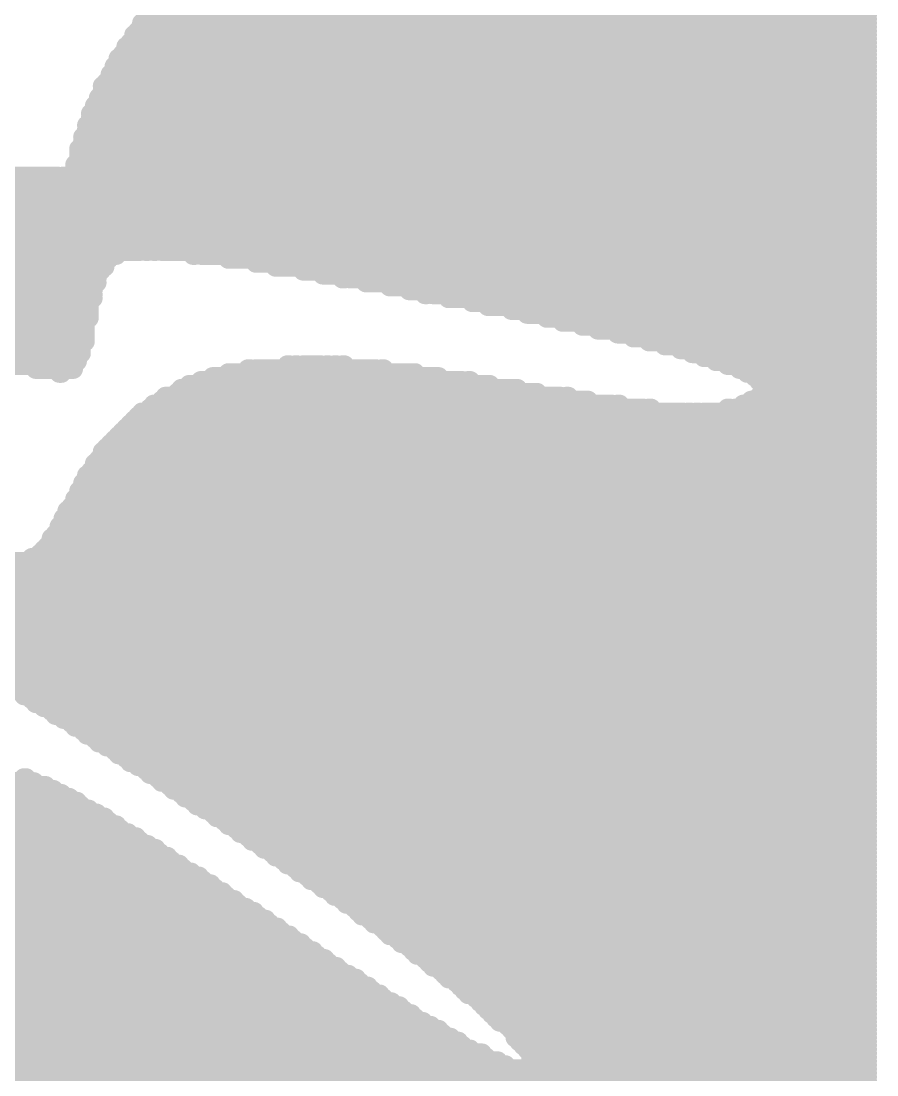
# Model space of a CAD drawing. Extents: x 0 to 224, y 0 to 219.
# Drawn here: x 19.073 to 21.285, y 37.059 to 39.781 of the extents above; entities that cross this region are included whole.
import ezdxf

# ---------------------------------------------------------------- set-up
doc = ezdxf.new("R2010")
doc.units = 0
doc.layers.add('2D_LINE_26', color=5, linetype='CONTINUOUS')

# ---------------------------------------------------------------- blocks, each defined once
blk = doc.blocks.new('SMOOTH_0$0508')
at = {"const_width": 0.0254}
blk.add_lwpolyline([(-0.0127, 0, 1), (0.0127, 0, 1)], format="xyb", close=True, dxfattribs=at)
blk = doc.blocks.new('DRAWING_1')
at = {"layer": '2D_LINE_26', "const_width": 0.0508}
for points in [[(6.7056, 9.31672), (8.5598, 9.31672)], [(6.71576, 9.32688), (8.5598, 9.32688)], [(6.68528, 9.2964), (8.5598, 9.2964)], [(6.69544, 9.30656), (8.5598, 9.30656)], [(6.66496, 9.26592), (8.5598, 9.26592)], [(6.67512, 9.27608), (8.5598, 9.27608)], [(6.68528, 9.28624), (8.5598, 9.28624)], [(6.64464, 9.23544), (8.5598, 9.23544)], [(6.6548, 9.2456), (8.5598, 9.2456)], [(6.66496, 9.25576), (8.5598, 9.25576)], [(6.63448, 9.21512), (8.5598, 9.21512)], [(6.64464, 9.22528), (8.5598, 9.22528)], [(6.61416, 9.18464), (8.5598, 9.18464)], [(6.62432, 9.20496), (8.5598, 9.20496)], [(6.62432, 9.1948), (8.5598, 9.1948)], [(6.604, 9.16432), (8.5598, 9.16432)], [(6.604, 9.15416), (8.5598, 9.15416)], [(6.61416, 9.17448), (8.5598, 9.17448)], [(6.58368, 9.13384), (8.5598, 9.13384)], [(6.58368, 9.12368), (8.5598, 9.12368)], [(6.59384, 9.144), (8.5598, 9.144)], [(6.57352, 9.10336), (8.5598, 9.10336)], [(6.58368, 9.11352), (8.5598, 9.11352)], [(6.56336, 9.08304), (8.5598, 9.08304)], [(6.56336, 9.07288), (8.5598, 9.07288)], [(6.57352, 9.0932), (8.5598, 9.0932)], [(6.5532, 9.06272), (8.5598, 9.06272)], [(6.5532, 9.05256), (8.5598, 9.05256)], [(6.5532, 9.0424), (8.5598, 9.0424)], [(6.54304, 9.03224), (8.5598, 9.03224)], [(6.54304, 9.02208), (8.5598, 9.02208)], [(6.53288, 9.00176), (8.5598, 9.00176)], [(6.53288, 8.9916), (8.5598, 8.9916)], [(6.54304, 9.01192), (8.5598, 9.01192)], [(6.52272, 8.97128), (8.5598, 8.97128)], [(6.52272, 8.96112), (8.5598, 8.96112)], [(6.53288, 8.98144), (8.5598, 8.98144)], [(6.52272, 8.95096), (8.5598, 8.95096)], [(6.52272, 8.9408), (8.5598, 8.9408)], [(6.51256, 8.93064), (8.5598, 8.93064)], [(6.51256, 8.92048), (8.5598, 8.92048)], [(6.51256, 8.91032), (8.5598, 8.91032)], [(4.61264, 8.90016), (6.46684, 8.90016)], [(4.65328, 8.89), (8.5598, 8.89)], [(4.69392, 8.87984), (8.5598, 8.87984)], [(6.48208, 8.90016), (6.48716, 8.90016)], [(6.5024, 8.90016), (8.5598, 8.90016)], [(4.73456, 8.86968), (8.5598, 8.86968)], [(4.7752, 8.85952), (8.5598, 8.85952)], [(4.80568, 8.84936), (8.5598, 8.84936)], [(4.84632, 8.8392), (8.5598, 8.8392)], [(4.8768, 8.82904), (8.5598, 8.82904)], [(4.91744, 8.81888), (8.5598, 8.81888)], [(4.94792, 8.80872), (8.5598, 8.80872)], [(4.98856, 8.79856), (8.5598, 8.79856)], [(5.01904, 8.7884), (8.5598, 8.7884)], [(5.05968, 8.77824), (8.5598, 8.77824)], [(5.09016, 8.76808), (8.5598, 8.76808)], [(5.12064, 8.75792), (8.5598, 8.75792)], [(5.15112, 8.74776), (8.5598, 8.74776)], [(5.1816, 8.7376), (8.5598, 8.7376)], [(5.22224, 8.72744), (8.5598, 8.72744)], [(5.25272, 8.71728), (8.5598, 8.71728)], [(5.2832, 8.70712), (6.6802, 8.70712)], [(5.31368, 8.69696), (6.61924, 8.69696)], [(6.69544, 8.70712), (6.70052, 8.70712)], [(6.71576, 8.70712), (6.72084, 8.70712)], [(6.73608, 8.70712), (8.5598, 8.70712)], [(6.81736, 8.69696), (6.82244, 8.69696)], [(6.83768, 8.69696), (8.5598, 8.69696)], [(5.34416, 8.6868), (6.59892, 8.6868)], [(5.37464, 8.67664), (6.58876, 8.67664)], [(5.41528, 8.66648), (6.58876, 8.66648)], [(6.9088, 8.6868), (8.5598, 8.6868)], [(6.97992, 8.67664), (8.5598, 8.67664)], [(7.03072, 8.66648), (8.5598, 8.66648)], [(5.44576, 8.65632), (6.5786, 8.65632)], [(5.47624, 8.64616), (6.56844, 8.64616)], [(5.50672, 8.636), (6.56844, 8.636)], [(7.10184, 8.65632), (8.5598, 8.65632)], [(7.15264, 8.64616), (8.5598, 8.64616)], [(7.20344, 8.636), (7.20852, 8.636)], [(7.22376, 8.636), (8.5598, 8.636)], [(5.54736, 8.62584), (6.56844, 8.62584)], [(5.57784, 8.61568), (6.55828, 8.61568)], [(7.2644, 8.62584), (8.5598, 8.62584)], [(7.32536, 8.61568), (8.5598, 8.61568)], [(5.60832, 8.60552), (6.55828, 8.60552)], [(5.64896, 8.59536), (6.55828, 8.59536)], [(5.67944, 8.5852), (6.55828, 8.5852)], [(7.37616, 8.60552), (8.5598, 8.60552)], [(7.4168, 8.59536), (7.42188, 8.59536)], [(7.43712, 8.59536), (8.5598, 8.59536)], [(7.47776, 8.5852), (8.5598, 8.5852)], [(5.70992, 8.57504), (6.54812, 8.57504)], [(5.7404, 8.56488), (6.54812, 8.56488)], [(5.78104, 8.55472), (6.54812, 8.55472)], [(7.53872, 8.57504), (8.5598, 8.57504)], [(7.57936, 8.56488), (8.5598, 8.56488)], [(7.64032, 8.55472), (8.5598, 8.55472)], [(5.81152, 8.54456), (6.54812, 8.54456)], [(5.85216, 8.5344), (6.54812, 8.5344)], [(7.68096, 8.54456), (8.5598, 8.54456)], [(7.73176, 8.5344), (8.5598, 8.5344)], [(5.8928, 8.52424), (6.53796, 8.52424)], [(5.92328, 8.51408), (6.53796, 8.51408)], [(5.96392, 8.50392), (6.53796, 8.50392)], [(7.7724, 8.52424), (8.5598, 8.52424)], [(7.8232, 8.51408), (8.5598, 8.51408)], [(7.86384, 8.50392), (8.5598, 8.50392)], [(6.00456, 8.49376), (6.53796, 8.49376)], [(6.03504, 8.4836), (6.53796, 8.4836)], [(6.07568, 8.47344), (6.53796, 8.47344)], [(7.91464, 8.49376), (8.5598, 8.49376)], [(7.95528, 8.4836), (8.5598, 8.4836)], [(7.99592, 8.47344), (8.5598, 8.47344)], [(6.11632, 8.46328), (6.5278, 8.46328)], [(6.16712, 8.45312), (6.5278, 8.45312)], [(6.20776, 8.44296), (6.5278, 8.44296)], [(8.03656, 8.46328), (8.5598, 8.46328)], [(8.0772, 8.45312), (8.5598, 8.45312)], [(8.10768, 8.44296), (8.5598, 8.44296)], [(6.2484, 8.4328), (6.51764, 8.4328)], [(6.28904, 8.42264), (6.51764, 8.42264)], [(8.13816, 8.4328), (8.5598, 8.4328)], [(8.16864, 8.42264), (8.5598, 8.42264)], [(6.35, 8.41248), (6.50748, 8.41248)], [(6.41096, 8.40232), (6.50748, 8.40232)], [(6.47192, 8.39216), (6.477, 8.39216)], [(6.9088, 8.39216), (7.3914, 8.39216)], [(6.9596, 8.40232), (6.96468, 8.40232)], [(6.97992, 8.40232), (7.2898, 8.40232)], [(7.0612, 8.41248), (7.06628, 8.41248)], [(7.08152, 8.41248), (7.0866, 8.41248)], [(7.10184, 8.41248), (7.14756, 8.41248)], [(7.1628, 8.41248), (7.16788, 8.41248)], [(7.18312, 8.41248), (7.1882, 8.41248)], [(7.20344, 8.41248), (7.20852, 8.41248)], [(7.30504, 8.40232), (7.31012, 8.40232)], [(8.19912, 8.41248), (8.5598, 8.41248)], [(8.2296, 8.40232), (8.5598, 8.40232)], [(8.24992, 8.39216), (8.5598, 8.39216)], [(6.8072, 8.36168), (7.58444, 8.36168)], [(6.83768, 8.37184), (7.51332, 8.37184)], [(6.86816, 8.382), (7.45236, 8.382)], [(7.52856, 8.37184), (7.53364, 8.37184)], [(8.27024, 8.382), (8.5598, 8.382)], [(8.2804, 8.37184), (8.5598, 8.37184)], [(8.29056, 8.36168), (8.5598, 8.36168)], [(6.77672, 8.34136), (7.70636, 8.34136)], [(6.78688, 8.35152), (7.65556, 8.35152)], [(8.29056, 8.35152), (8.5598, 8.35152)], [(8.29056, 8.34136), (8.5598, 8.34136)], [(6.71576, 8.31088), (7.8994, 8.31088)], [(6.73608, 8.32104), (7.83844, 8.32104)], [(6.74624, 8.3312), (7.76732, 8.3312)], [(7.78256, 8.3312), (7.78764, 8.3312)], [(7.91464, 8.31088), (7.91972, 8.31088)], [(8.23976, 8.31088), (8.5598, 8.31088)], [(8.26008, 8.32104), (8.5598, 8.32104)], [(8.2804, 8.3312), (8.5598, 8.3312)], [(6.67512, 8.2804), (8.5598, 8.2804)], [(6.68528, 8.29056), (8.08228, 8.29056)], [(6.7056, 8.30072), (7.98068, 8.30072)], [(7.99592, 8.30072), (8.001, 8.30072)], [(8.09752, 8.29056), (8.1026, 8.29056)], [(8.11784, 8.29056), (8.12292, 8.29056)], [(8.13816, 8.29056), (8.5598, 8.29056)], [(8.19912, 8.30072), (8.2042, 8.30072)], [(8.21944, 8.30072), (8.5598, 8.30072)], [(6.6548, 8.26008), (8.5598, 8.26008)], [(6.66496, 8.27024), (8.5598, 8.27024)], [(6.62432, 8.2296), (8.5598, 8.2296)], [(6.63448, 8.23976), (8.5598, 8.23976)], [(6.64464, 8.24992), (8.5598, 8.24992)], [(6.59384, 8.19912), (8.5598, 8.19912)], [(6.604, 8.20928), (8.5598, 8.20928)], [(6.61416, 8.21944), (8.5598, 8.21944)], [(6.58368, 8.18896), (8.5598, 8.18896)], [(6.58368, 8.1788), (8.5598, 8.1788)], [(6.56336, 8.15848), (8.5598, 8.15848)], [(6.56336, 8.14832), (8.5598, 8.14832)], [(6.57352, 8.16864), (8.5598, 8.16864)], [(6.54304, 8.128), (8.5598, 8.128)], [(6.54304, 8.11784), (8.5598, 8.11784)], [(6.5532, 8.13816), (8.5598, 8.13816)], [(6.53288, 8.10768), (8.5598, 8.10768)], [(6.53288, 8.09752), (8.5598, 8.09752)], [(6.51256, 8.06704), (8.5598, 8.06704)], [(6.52272, 8.08736), (8.5598, 8.08736)], [(6.52272, 8.0772), (8.5598, 8.0772)], [(6.49224, 8.03656), (8.5598, 8.03656)], [(6.5024, 8.04672), (8.5598, 8.04672)], [(6.51256, 8.05688), (8.5598, 8.05688)], [(6.48208, 8.01624), (8.5598, 8.01624)], [(6.49224, 8.0264), (8.5598, 8.0264)], [(6.47192, 7.99592), (8.5598, 7.99592)], [(6.47192, 7.98576), (8.5598, 7.98576)], [(6.48208, 8.00608), (8.5598, 8.00608)], [(6.4516, 7.96544), (8.5598, 7.96544)], [(6.4516, 7.95528), (8.5598, 7.95528)], [(6.46176, 7.9756), (8.5598, 7.9756)], [(6.43128, 7.93496), (8.5598, 7.93496)], [(6.44144, 7.94512), (8.5598, 7.94512)], [(5.2324, 7.90448), (8.5598, 7.90448)], [(6.4008, 7.91464), (8.5598, 7.91464)], [(6.42112, 7.9248), (8.5598, 7.9248)], [(5.24256, 7.89432), (8.5598, 7.89432)], [(5.25272, 7.88416), (8.5598, 7.88416)], [(5.27304, 7.874), (8.5598, 7.874)], [(5.27304, 7.86384), (8.5598, 7.86384)], [(5.29336, 7.85368), (8.5598, 7.85368)], [(5.29336, 7.84352), (8.5598, 7.84352)], [(5.30352, 7.83336), (8.5598, 7.83336)], [(5.32384, 7.8232), (8.5598, 7.8232)], [(5.334, 7.81304), (8.5598, 7.81304)], [(5.34416, 7.80288), (8.5598, 7.80288)], [(5.35432, 7.79272), (8.5598, 7.79272)], [(5.36448, 7.78256), (8.5598, 7.78256)], [(5.37464, 7.7724), (8.5598, 7.7724)], [(5.3848, 7.76224), (8.5598, 7.76224)], [(5.39496, 7.75208), (8.5598, 7.75208)], [(5.40512, 7.74192), (8.5598, 7.74192)], [(5.41528, 7.73176), (8.5598, 7.73176)], [(5.42544, 7.7216), (8.5598, 7.7216)], [(5.4356, 7.71144), (8.5598, 7.71144)], [(5.44576, 7.70128), (8.5598, 7.70128)], [(5.45592, 7.69112), (8.5598, 7.69112)], [(5.46608, 7.68096), (8.5598, 7.68096)], [(5.47624, 7.6708), (8.5598, 7.6708)], [(5.4864, 7.66064), (8.5598, 7.66064)], [(5.50672, 7.65048), (8.5598, 7.65048)], [(5.50672, 7.64032), (8.5598, 7.64032)], [(5.51688, 7.63016), (8.5598, 7.63016)], [(5.5372, 7.62), (8.5598, 7.62)], [(5.54736, 7.60984), (8.5598, 7.60984)], [(6.31952, 7.59968), (8.5598, 7.59968)], [(6.33984, 7.58952), (8.5598, 7.58952)], [(6.35, 7.57936), (8.5598, 7.57936)], [(6.37032, 7.5692), (8.5598, 7.5692)], [(6.38048, 7.55904), (8.5598, 7.55904)], [(6.4008, 7.54888), (8.5598, 7.54888)], [(6.41096, 7.53872), (8.5598, 7.53872)], [(6.43128, 7.52856), (8.5598, 7.52856)], [(6.4516, 7.5184), (8.5598, 7.5184)], [(6.46176, 7.50824), (8.5598, 7.50824)], [(6.48208, 7.49808), (8.5598, 7.49808)], [(6.5024, 7.48792), (8.5598, 7.48792)], [(6.51256, 7.47776), (8.5598, 7.47776)], [(6.53288, 7.4676), (8.5598, 7.4676)], [(6.54304, 7.45744), (8.5598, 7.45744)], [(6.56336, 7.44728), (8.5598, 7.44728)], [(6.57352, 7.43712), (8.5598, 7.43712)], [(6.59384, 7.42696), (8.5598, 7.42696)], [(6.61416, 7.4168), (8.5598, 7.4168)], [(6.62432, 7.40664), (8.5598, 7.40664)], [(6.64464, 7.39648), (8.5598, 7.39648)], [(6.6548, 7.38632), (8.5598, 7.38632)], [(6.67512, 7.37616), (8.5598, 7.37616)], [(6.69544, 7.366), (8.5598, 7.366)], [(6.7056, 7.35584), (8.5598, 7.35584)], [(6.33984, 7.33552), (6.40588, 7.33552)], [(6.38048, 7.34568), (6.38556, 7.34568)], [(6.72592, 7.34568), (8.5598, 7.34568)], [(6.73608, 7.33552), (8.5598, 7.33552)], [(6.28904, 7.30504), (6.477, 7.30504)], [(6.2992, 7.3152), (6.45668, 7.3152)], [(6.31952, 7.32536), (6.43636, 7.32536)], [(6.7564, 7.32536), (8.5598, 7.32536)], [(6.76656, 7.3152), (8.5598, 7.3152)], [(6.78688, 7.30504), (8.5598, 7.30504)], [(6.25856, 7.27456), (6.5278, 7.27456)], [(6.26872, 7.28472), (6.51764, 7.28472)], [(6.27888, 7.29488), (6.49732, 7.29488)], [(6.79704, 7.29488), (8.5598, 7.29488)], [(6.81736, 7.28472), (8.5598, 7.28472)], [(6.82752, 7.27456), (8.5598, 7.27456)], [(6.23824, 7.25424), (6.56844, 7.25424)], [(6.2484, 7.2644), (6.54812, 7.2644)], [(6.84784, 7.2644), (8.5598, 7.2644)], [(6.86816, 7.25424), (8.5598, 7.25424)], [(6.20776, 7.22376), (6.61924, 7.22376)], [(6.21792, 7.23392), (6.59892, 7.23392)], [(6.22808, 7.24408), (6.58876, 7.24408)], [(6.87832, 7.24408), (8.5598, 7.24408)], [(6.89864, 7.23392), (8.5598, 7.23392)], [(6.9088, 7.22376), (8.5598, 7.22376)], [(6.17728, 7.19328), (6.67004, 7.19328)], [(6.18744, 7.20344), (6.64972, 7.20344)], [(6.1976, 7.2136), (6.6294, 7.2136)], [(6.92912, 7.2136), (8.5598, 7.2136)], [(6.93928, 7.20344), (8.5598, 7.20344)], [(6.9596, 7.19328), (8.5598, 7.19328)], [(6.1468, 7.17296), (6.70052, 7.17296)], [(6.16712, 7.18312), (6.6802, 7.18312)], [(6.96976, 7.18312), (8.5598, 7.18312)], [(6.99008, 7.17296), (8.5598, 7.17296)], [(6.08584, 7.14248), (6.75132, 7.14248)], [(6.11632, 7.15264), (6.731, 7.15264)], [(6.13664, 7.1628), (6.72084, 7.1628)], [(7.00024, 7.1628), (8.5598, 7.1628)], [(7.02056, 7.15264), (8.5598, 7.15264)], [(7.03072, 7.14248), (8.5598, 7.14248)], [(5.6388, 7.112), (6.79196, 7.112)], [(5.66928, 7.12216), (6.7818, 7.12216)], [(6.05536, 7.13232), (6.76148, 7.13232)], [(7.05104, 7.13232), (8.5598, 7.13232)], [(7.0612, 7.12216), (8.5598, 7.12216)], [(7.08152, 7.112), (8.5598, 7.112)], [(4.89712, 7.08152), (6.84276, 7.08152)], [(5.57784, 7.09168), (6.8326, 7.09168)], [(5.60832, 7.10184), (6.81228, 7.10184)], [(7.09168, 7.10184), (8.5598, 7.10184)], [(7.112, 7.09168), (8.5598, 7.09168)], [(7.12216, 7.08152), (8.5598, 7.08152)], [(4.90728, 7.07136), (6.86308, 7.07136)], [(4.91744, 7.0612), (6.87324, 7.0612)], [(7.14248, 7.07136), (8.5598, 7.07136)], [(7.15264, 7.0612), (8.5598, 7.0612)], [(4.91744, 7.05104), (6.89356, 7.05104)], [(4.9276, 7.04088), (6.90372, 7.04088)], [(4.9276, 7.03072), (6.92404, 7.03072)], [(7.17296, 7.05104), (8.5598, 7.05104)], [(7.18312, 7.04088), (8.5598, 7.04088)], [(7.20344, 7.03072), (8.5598, 7.03072)], [(4.93776, 7.02056), (6.9342, 7.02056)], [(4.93776, 7.0104), (6.95452, 7.0104)], [(4.94792, 7.00024), (6.97484, 7.00024)], [(7.2136, 7.02056), (8.5598, 7.02056)], [(7.23392, 7.0104), (8.5598, 7.0104)], [(7.24408, 7.00024), (8.5598, 7.00024)], [(4.94792, 6.99008), (6.985, 6.99008)], [(4.95808, 6.97992), (7.00532, 6.97992)], [(7.25424, 6.99008), (8.5598, 6.99008)], [(7.27456, 6.97992), (8.5598, 6.97992)], [(4.95808, 6.96976), (7.01548, 6.96976)], [(4.96824, 6.9596), (7.0358, 6.9596)], [(4.96824, 6.94944), (7.04596, 6.94944)], [(7.28472, 6.96976), (8.5598, 6.96976)], [(7.30504, 6.9596), (8.5598, 6.9596)], [(7.3152, 6.94944), (8.5598, 6.94944)], [(4.9784, 6.93928), (7.06628, 6.93928)], [(4.9784, 6.92912), (7.07644, 6.92912)], [(4.98856, 6.91896), (7.09676, 6.91896)], [(7.32536, 6.93928), (8.5598, 6.93928)], [(7.34568, 6.92912), (8.5598, 6.92912)], [(7.35584, 6.91896), (8.5598, 6.91896)], [(4.99872, 6.9088), (7.10692, 6.9088)], [(4.99872, 6.89864), (7.12724, 6.89864)], [(7.37616, 6.9088), (8.5598, 6.9088)], [(7.38632, 6.89864), (8.5598, 6.89864)], [(4.99872, 6.88848), (7.1374, 6.88848)], [(5.00888, 6.87832), (7.15772, 6.87832)], [(5.01904, 6.86816), (7.16788, 6.86816)], [(7.39648, 6.88848), (8.5598, 6.88848)], [(7.4168, 6.87832), (8.5598, 6.87832)], [(7.42696, 6.86816), (8.5598, 6.86816)], [(5.01904, 6.858), (7.1882, 6.858)], [(5.0292, 6.84784), (7.19836, 6.84784)], [(5.0292, 6.83768), (7.21868, 6.83768)], [(7.43712, 6.858), (8.5598, 6.858)], [(7.45744, 6.84784), (8.5598, 6.84784)], [(7.4676, 6.83768), (8.5598, 6.83768)], [(5.03936, 6.82752), (7.239, 6.82752)], [(5.03936, 6.81736), (7.24916, 6.81736)], [(7.47776, 6.82752), (8.5598, 6.82752)], [(7.49808, 6.81736), (8.5598, 6.81736)], [(5.04952, 6.8072), (7.26948, 6.8072)], [(5.04952, 6.79704), (7.27964, 6.79704)], [(5.05968, 6.78688), (7.29996, 6.78688)], [(7.50824, 6.8072), (8.5598, 6.8072)], [(7.5184, 6.79704), (8.5598, 6.79704)], [(7.52856, 6.78688), (8.5598, 6.78688)], [(5.05968, 6.77672), (7.31012, 6.77672)], [(5.06984, 6.76656), (7.33044, 6.76656)], [(5.06984, 6.7564), (7.35076, 6.7564)], [(7.54888, 6.77672), (8.5598, 6.77672)], [(7.55904, 6.76656), (8.5598, 6.76656)], [(7.5692, 6.7564), (8.5598, 6.7564)], [(5.08, 6.74624), (7.36092, 6.74624)], [(5.09016, 6.73608), (7.38124, 6.73608)], [(7.57936, 6.74624), (8.5598, 6.74624)], [(7.58952, 6.73608), (8.5598, 6.73608)], [(5.09016, 6.72592), (7.3914, 6.72592)], [(5.10032, 6.71576), (7.41172, 6.71576)], [(5.10032, 6.7056), (7.43204, 6.7056)], [(7.59968, 6.72592), (8.5598, 6.72592)], [(7.60984, 6.71576), (8.5598, 6.71576)], [(7.63016, 6.7056), (8.5598, 6.7056)], [(5.11048, 6.69544), (7.45236, 6.69544)], [(5.11048, 6.68528), (7.46252, 6.68528)], [(5.12064, 6.67512), (7.48284, 6.67512)], [(7.64032, 6.69544), (8.5598, 6.69544)], [(7.65048, 6.68528), (8.5598, 6.68528)], [(7.65048, 6.67512), (8.5598, 6.67512)], [(5.12064, 6.66496), (7.50316, 6.66496)], [(5.1308, 6.6548), (7.51332, 6.6548)], [(7.66064, 6.66496), (8.5598, 6.66496)], [(7.6708, 6.6548), (8.5598, 6.6548)], [(4.69392, 6.62432), (7.57428, 6.62432)], [(5.1308, 6.64464), (7.53364, 6.64464)], [(5.1308, 6.63448), (7.56412, 6.63448)], [(7.68096, 6.64464), (8.5598, 6.64464)], [(7.69112, 6.63448), (8.5598, 6.63448)], [(7.69112, 6.62432), (8.5598, 6.62432)], [(4.04368, 6.604), (7.62508, 6.604)], [(4.05384, 6.59384), (8.5598, 6.59384)], [(4.68376, 6.61416), (7.60476, 6.61416)], [(7.69112, 6.61416), (8.5598, 6.61416)], [(7.69112, 6.604), (8.5598, 6.604)], [(4.05384, 6.58368), (8.5598, 6.58368)], [(4.05384, 6.57352), (8.5598, 6.57352)], [(4.05384, 6.56336), (8.5598, 6.56336)], [(4.05384, 6.5532), (8.5598, 6.5532)]]:
    blk.add_lwpolyline(points, dxfattribs=at)
at = {"layer": '2D_LINE_26'}
for p in [(6.7056, 9.31672), (6.71576, 9.32688), (8.5598, 9.32688), (8.5598, 9.31672), (6.68528, 9.2964), (6.69544, 9.30656), (8.5598, 9.30656), (8.5598, 9.2964), (6.66496, 9.26592), (6.67512, 9.27608), (6.68528, 9.28624), (8.5598, 9.28624), (8.5598, 9.27608), (8.5598, 9.26592), (6.64464, 9.23544), (6.6548, 9.2456), (6.66496, 9.25576), (8.5598, 9.25576), (8.5598, 9.2456), (8.5598, 9.23544), (6.63448, 9.21512), (6.64464, 9.22528), (8.5598, 9.22528), (8.5598, 9.21512), (6.61416, 9.18464), (6.62432, 9.20496), (6.62432, 9.1948), (8.5598, 9.20496), (8.5598, 9.1948), (8.5598, 9.18464), (6.604, 9.16432), (6.604, 9.15416), (6.61416, 9.17448), (8.5598, 9.17448), (8.5598, 9.16432), (8.5598, 9.15416), (6.58368, 9.13384), (6.58368, 9.12368), (6.59384, 9.144), (8.5598, 9.144), (8.5598, 9.13384), (8.5598, 9.12368), (6.57352, 9.10336), (6.58368, 9.11352), (8.5598, 9.11352), (8.5598, 9.10336), (6.56336, 9.08304), (6.56336, 9.07288), (6.57352, 9.0932), (8.5598, 9.0932), (8.5598, 9.08304), (8.5598, 9.07288), (6.5532, 9.06272), (6.5532, 9.05256), (6.5532, 9.0424), (8.5598, 9.06272), (8.5598, 9.05256), (8.5598, 9.0424), (6.54304, 9.03224), (6.54304, 9.02208), (8.5598, 9.03224), (8.5598, 9.02208), (6.53288, 9.00176), (6.53288, 8.9916), (6.54304, 9.01192), (8.5598, 9.01192), (8.5598, 9.00176), (8.5598, 8.9916), (6.52272, 8.97128), (6.52272, 8.96112), (6.53288, 8.98144), (8.5598, 8.98144), (8.5598, 8.97128), (8.5598, 8.96112), (6.52272, 8.95096), (6.52272, 8.9408), (8.5598, 8.95096), (8.5598, 8.9408), (6.51256, 8.93064), (6.51256, 8.92048), (6.51256, 8.91032), (8.5598, 8.93064), (8.5598, 8.92048), (8.5598, 8.91032), (6.46684, 8.90016), (6.48208, 8.90016), (6.48716, 8.90016), (6.5024, 8.90016), (8.5598, 8.90016), (8.5598, 8.89), (8.5598, 8.87984), (8.5598, 8.86968), (8.5598, 8.85952), (8.5598, 8.84936), (8.5598, 8.8392), (8.5598, 8.82904), (8.5598, 8.81888), (8.5598, 8.80872), (8.5598, 8.79856), (8.5598, 8.7884), (8.5598, 8.77824), (8.5598, 8.76808), (8.5598, 8.75792), (8.5598, 8.74776), (8.5598, 8.7376), (8.5598, 8.72744), (8.5598, 8.71728), (6.61924, 8.69696), (6.6802, 8.70712), (6.69544, 8.70712), (6.70052, 8.70712), (6.71576, 8.70712), (6.72084, 8.70712), (6.73608, 8.70712), (6.81736, 8.69696), (6.82244, 8.69696), (6.83768, 8.69696), (8.5598, 8.70712), (8.5598, 8.69696), (6.58876, 8.67664), (6.58876, 8.66648), (6.59892, 8.6868), (6.9088, 8.6868), (6.97992, 8.67664), (7.03072, 8.66648), (8.5598, 8.6868), (8.5598, 8.67664), (8.5598, 8.66648), (6.56844, 8.64616), (6.56844, 8.636), (6.5786, 8.65632), (7.10184, 8.65632), (7.15264, 8.64616), (7.20344, 8.636), (7.20852, 8.636), (7.22376, 8.636), (8.5598, 8.65632), (8.5598, 8.64616), (8.5598, 8.636), (6.55828, 8.61568), (6.56844, 8.62584), (7.2644, 8.62584), (7.32536, 8.61568), (8.5598, 8.62584), (8.5598, 8.61568), (6.55828, 8.60552), (6.55828, 8.59536), (6.55828, 8.5852), (7.37616, 8.60552), (7.4168, 8.59536), (7.42188, 8.59536), (7.43712, 8.59536), (7.47776, 8.5852), (8.5598, 8.60552), (8.5598, 8.59536), (8.5598, 8.5852), (6.54812, 8.57504), (6.54812, 8.56488), (6.54812, 8.55472), (7.53872, 8.57504), (7.57936, 8.56488), (7.64032, 8.55472), (8.5598, 8.57504), (8.5598, 8.56488), (8.5598, 8.55472), (6.54812, 8.54456), (6.54812, 8.5344), (7.68096, 8.54456), (7.73176, 8.5344), (8.5598, 8.54456), (8.5598, 8.5344), (6.53796, 8.52424), (6.53796, 8.51408), (6.53796, 8.50392), (7.7724, 8.52424), (7.8232, 8.51408), (7.86384, 8.50392), (8.5598, 8.52424), (8.5598, 8.51408), (8.5598, 8.50392), (6.53796, 8.49376), (6.53796, 8.4836), (6.53796, 8.47344), (7.91464, 8.49376), (7.95528, 8.4836), (7.99592, 8.47344), (8.5598, 8.49376), (8.5598, 8.4836), (8.5598, 8.47344), (6.5278, 8.46328), (6.5278, 8.45312), (6.5278, 8.44296), (8.03656, 8.46328), (8.0772, 8.45312), (8.10768, 8.44296), (8.5598, 8.46328), (8.5598, 8.45312), (8.5598, 8.44296), (6.51764, 8.4328), (6.51764, 8.42264), (8.13816, 8.4328), (8.16864, 8.42264), (8.5598, 8.4328), (8.5598, 8.42264), (6.35, 8.41248), (6.41096, 8.40232), (6.47192, 8.39216), (6.477, 8.39216), (6.50748, 8.41248), (6.50748, 8.40232), (6.9088, 8.39216), (6.9596, 8.40232), (6.96468, 8.40232), (6.97992, 8.40232), (7.0612, 8.41248), (7.06628, 8.41248), (7.08152, 8.41248), (7.0866, 8.41248), (7.10184, 8.41248), (7.14756, 8.41248), (7.1628, 8.41248), (7.16788, 8.41248), (7.18312, 8.41248), (7.1882, 8.41248), (7.20344, 8.41248), (7.20852, 8.41248), (7.2898, 8.40232), (7.30504, 8.40232), (7.31012, 8.40232), (7.3914, 8.39216), (8.19912, 8.41248), (8.2296, 8.40232), (8.24992, 8.39216), (8.5598, 8.41248), (8.5598, 8.40232), (8.5598, 8.39216), (6.8072, 8.36168), (6.83768, 8.37184), (6.86816, 8.382), (7.45236, 8.382), (7.51332, 8.37184), (7.52856, 8.37184), (7.53364, 8.37184), (7.58444, 8.36168), (8.27024, 8.382), (8.2804, 8.37184), (8.29056, 8.36168), (8.5598, 8.382), (8.5598, 8.37184), (8.5598, 8.36168), (6.77672, 8.34136), (6.78688, 8.35152), (7.65556, 8.35152), (7.70636, 8.34136), (8.29056, 8.35152), (8.29056, 8.34136), (8.5598, 8.35152), (8.5598, 8.34136), (6.71576, 8.31088), (6.73608, 8.32104), (6.74624, 8.3312), (7.76732, 8.3312), (7.78256, 8.3312), (7.78764, 8.3312), (7.83844, 8.32104), (7.8994, 8.31088), (7.91464, 8.31088), (7.91972, 8.31088), (8.23976, 8.31088), (8.26008, 8.32104), (8.2804, 8.3312), (8.5598, 8.3312), (8.5598, 8.32104), (8.5598, 8.31088), (6.67512, 8.2804), (6.68528, 8.29056), (6.7056, 8.30072), (7.98068, 8.30072), (7.99592, 8.30072), (8.001, 8.30072), (8.08228, 8.29056), (8.09752, 8.29056), (8.1026, 8.29056), (8.11784, 8.29056), (8.12292, 8.29056), (8.13816, 8.29056), (8.19912, 8.30072), (8.2042, 8.30072), (8.21944, 8.30072), (8.5598, 8.30072), (8.5598, 8.29056), (8.5598, 8.2804), (6.6548, 8.26008), (6.66496, 8.27024), (8.5598, 8.27024), (8.5598, 8.26008), (6.62432, 8.2296), (6.63448, 8.23976), (6.64464, 8.24992), (8.5598, 8.24992), (8.5598, 8.23976), (8.5598, 8.2296), (6.59384, 8.19912), (6.604, 8.20928), (6.61416, 8.21944), (8.5598, 8.21944), (8.5598, 8.20928), (8.5598, 8.19912), (6.58368, 8.18896), (6.58368, 8.1788), (8.5598, 8.18896), (8.5598, 8.1788), (6.56336, 8.15848), (6.56336, 8.14832), (6.57352, 8.16864), (8.5598, 8.16864), (8.5598, 8.15848), (8.5598, 8.14832), (6.54304, 8.128), (6.54304, 8.11784), (6.5532, 8.13816), (8.5598, 8.13816), (8.5598, 8.128), (8.5598, 8.11784), (6.53288, 8.10768), (6.53288, 8.09752), (8.5598, 8.10768), (8.5598, 8.09752), (6.51256, 8.06704), (6.52272, 8.08736), (6.52272, 8.0772), (8.5598, 8.08736), (8.5598, 8.0772), (8.5598, 8.06704), (6.49224, 8.03656), (6.5024, 8.04672), (6.51256, 8.05688), (8.5598, 8.05688), (8.5598, 8.04672), (8.5598, 8.03656), (6.48208, 8.01624), (6.49224, 8.0264), (8.5598, 8.0264), (8.5598, 8.01624), (6.47192, 7.99592), (6.47192, 7.98576), (6.48208, 8.00608), (8.5598, 8.00608), (8.5598, 7.99592), (8.5598, 7.98576), (6.4516, 7.96544), (6.4516, 7.95528), (6.46176, 7.9756), (8.5598, 7.9756), (8.5598, 7.96544), (8.5598, 7.95528), (6.43128, 7.93496), (6.44144, 7.94512), (8.5598, 7.94512), (8.5598, 7.93496), (6.4008, 7.91464), (6.42112, 7.9248), (8.5598, 7.9248), (8.5598, 7.91464), (8.5598, 7.90448), (8.5598, 7.89432), (8.5598, 7.88416), (8.5598, 7.874), (8.5598, 7.86384), (8.5598, 7.85368), (8.5598, 7.84352), (8.5598, 7.83336), (8.5598, 7.8232), (8.5598, 7.81304), (8.5598, 7.80288), (8.5598, 7.79272), (8.5598, 7.78256), (8.5598, 7.7724), (8.5598, 7.76224), (8.5598, 7.75208), (8.5598, 7.74192), (8.5598, 7.73176), (8.5598, 7.7216), (8.5598, 7.71144), (8.5598, 7.70128), (8.5598, 7.69112), (8.5598, 7.68096), (8.5598, 7.6708), (8.5598, 7.66064), (8.5598, 7.65048), (8.5598, 7.64032), (8.5598, 7.63016), (8.5598, 7.62), (8.5598, 7.60984), (8.5598, 7.59968), (6.35, 7.57936), (8.5598, 7.58952), (8.5598, 7.57936), (6.37032, 7.5692), (6.38048, 7.55904), (6.4008, 7.54888), (8.5598, 7.5692), (8.5598, 7.55904), (8.5598, 7.54888), (6.41096, 7.53872), (6.43128, 7.52856), (6.4516, 7.5184), (8.5598, 7.53872), (8.5598, 7.52856), (8.5598, 7.5184), (6.46176, 7.50824), (6.48208, 7.49808), (8.5598, 7.50824), (8.5598, 7.49808), (6.5024, 7.48792), (6.51256, 7.47776), (6.53288, 7.4676), (8.5598, 7.48792), (8.5598, 7.47776), (8.5598, 7.4676), (6.54304, 7.45744), (6.56336, 7.44728), (6.57352, 7.43712), (8.5598, 7.45744), (8.5598, 7.44728), (8.5598, 7.43712), (6.59384, 7.42696), (6.61416, 7.4168), (8.5598, 7.42696), (8.5598, 7.4168), (6.62432, 7.40664), (6.64464, 7.39648), (6.6548, 7.38632), (8.5598, 7.40664), (8.5598, 7.39648), (8.5598, 7.38632), (6.67512, 7.37616), (6.69544, 7.366), (6.7056, 7.35584), (8.5598, 7.37616), (8.5598, 7.366), (8.5598, 7.35584), (6.38048, 7.34568), (6.38556, 7.34568), (6.40588, 7.33552), (6.72592, 7.34568), (6.73608, 7.33552), (8.5598, 7.34568), (8.5598, 7.33552), (6.43636, 7.32536), (6.45668, 7.3152), (6.477, 7.30504), (6.7564, 7.32536), (6.76656, 7.3152), (6.78688, 7.30504), (8.5598, 7.32536), (8.5598, 7.3152), (8.5598, 7.30504), (6.49732, 7.29488), (6.51764, 7.28472), (6.5278, 7.27456), (6.79704, 7.29488), (6.81736, 7.28472), (6.82752, 7.27456), (8.5598, 7.29488), (8.5598, 7.28472), (8.5598, 7.27456), (6.54812, 7.2644), (6.56844, 7.25424), (6.84784, 7.2644), (6.86816, 7.25424), (8.5598, 7.2644), (8.5598, 7.25424), (6.58876, 7.24408), (6.59892, 7.23392), (6.61924, 7.22376), (6.87832, 7.24408), (6.89864, 7.23392), (6.9088, 7.22376), (8.5598, 7.24408), (8.5598, 7.23392), (8.5598, 7.22376), (6.6294, 7.2136), (6.64972, 7.20344), (6.67004, 7.19328), (6.92912, 7.2136), (6.93928, 7.20344), (6.9596, 7.19328), (8.5598, 7.2136), (8.5598, 7.20344), (8.5598, 7.19328), (6.6802, 7.18312), (6.70052, 7.17296), (6.96976, 7.18312), (6.99008, 7.17296), (8.5598, 7.18312), (8.5598, 7.17296), (6.72084, 7.1628), (6.731, 7.15264), (6.75132, 7.14248), (7.00024, 7.1628), (7.02056, 7.15264), (7.03072, 7.14248), (8.5598, 7.1628), (8.5598, 7.15264), (8.5598, 7.14248), (6.76148, 7.13232), (6.7818, 7.12216), (6.79196, 7.112), (7.05104, 7.13232), (7.0612, 7.12216), (7.08152, 7.112), (8.5598, 7.13232), (8.5598, 7.12216), (8.5598, 7.112), (6.81228, 7.10184), (6.8326, 7.09168), (6.84276, 7.08152), (7.09168, 7.10184), (7.112, 7.09168), (7.12216, 7.08152), (8.5598, 7.10184), (8.5598, 7.09168), (8.5598, 7.08152), (6.86308, 7.07136), (6.87324, 7.0612), (7.14248, 7.07136), (7.15264, 7.0612), (8.5598, 7.07136), (8.5598, 7.0612), (6.89356, 7.05104), (6.90372, 7.04088), (6.92404, 7.03072), (7.17296, 7.05104), (7.18312, 7.04088), (7.20344, 7.03072), (8.5598, 7.05104), (8.5598, 7.04088), (8.5598, 7.03072), (6.9342, 7.02056), (6.95452, 7.0104), (6.97484, 7.00024), (7.2136, 7.02056), (7.23392, 7.0104), (7.24408, 7.00024), (8.5598, 7.02056), (8.5598, 7.0104), (8.5598, 7.00024), (6.985, 6.99008), (7.00532, 6.97992), (7.25424, 6.99008), (7.27456, 6.97992), (8.5598, 6.99008), (8.5598, 6.97992), (7.01548, 6.96976), (7.0358, 6.9596), (7.04596, 6.94944), (7.28472, 6.96976), (7.30504, 6.9596), (7.3152, 6.94944), (8.5598, 6.96976), (8.5598, 6.9596), (8.5598, 6.94944), (7.06628, 6.93928), (7.07644, 6.92912), (7.09676, 6.91896), (7.32536, 6.93928), (7.34568, 6.92912), (7.35584, 6.91896), (8.5598, 6.93928), (8.5598, 6.92912), (8.5598, 6.91896), (7.10692, 6.9088), (7.12724, 6.89864), (7.37616, 6.9088), (7.38632, 6.89864), (8.5598, 6.9088), (8.5598, 6.89864), (7.1374, 6.88848), (7.15772, 6.87832), (7.16788, 6.86816), (7.39648, 6.88848), (7.4168, 6.87832), (7.42696, 6.86816), (8.5598, 6.88848), (8.5598, 6.87832), (8.5598, 6.86816), (7.1882, 6.858), (7.19836, 6.84784), (7.21868, 6.83768), (7.43712, 6.858), (7.45744, 6.84784), (7.4676, 6.83768), (8.5598, 6.858), (8.5598, 6.84784), (8.5598, 6.83768), (7.239, 6.82752), (7.24916, 6.81736), (7.47776, 6.82752), (7.49808, 6.81736), (8.5598, 6.82752), (8.5598, 6.81736), (7.26948, 6.8072), (7.27964, 6.79704), (7.29996, 6.78688), (7.50824, 6.8072), (7.5184, 6.79704), (7.52856, 6.78688), (8.5598, 6.8072), (8.5598, 6.79704), (8.5598, 6.78688), (7.31012, 6.77672), (7.33044, 6.76656), (7.35076, 6.7564), (7.54888, 6.77672), (7.55904, 6.76656), (7.5692, 6.7564), (8.5598, 6.77672), (8.5598, 6.76656), (8.5598, 6.7564), (7.36092, 6.74624), (7.38124, 6.73608), (7.57936, 6.74624), (7.58952, 6.73608), (8.5598, 6.74624), (8.5598, 6.73608), (7.3914, 6.72592), (7.41172, 6.71576), (7.43204, 6.7056), (7.59968, 6.72592), (7.60984, 6.71576), (7.63016, 6.7056), (8.5598, 6.72592), (8.5598, 6.71576), (8.5598, 6.7056), (7.45236, 6.69544), (7.46252, 6.68528), (7.48284, 6.67512), (7.64032, 6.69544), (7.65048, 6.68528), (7.65048, 6.67512), (8.5598, 6.69544), (8.5598, 6.68528), (8.5598, 6.67512), (7.50316, 6.66496), (7.51332, 6.6548), (7.66064, 6.66496), (7.6708, 6.6548), (8.5598, 6.66496), (8.5598, 6.6548), (7.53364, 6.64464), (7.56412, 6.63448), (7.57428, 6.62432), (7.68096, 6.64464), (7.69112, 6.63448), (7.69112, 6.62432), (8.5598, 6.64464), (8.5598, 6.63448), (8.5598, 6.62432), (7.60476, 6.61416), (7.62508, 6.604), (7.69112, 6.61416), (7.69112, 6.604), (8.5598, 6.61416), (8.5598, 6.604), (8.5598, 6.59384), (8.5598, 6.58368), (8.5598, 6.57352), (8.5598, 6.56336), (8.5598, 6.5532)]:
    blk.add_blockref('SMOOTH_0$0508', p, dxfattribs=at)

msp = doc.modelspace()

# ---------------------------------------------------------------- block references
msp.add_blockref('DRAWING_1', (12.7, 30.48))

doc.saveas('drawing.dxf')
